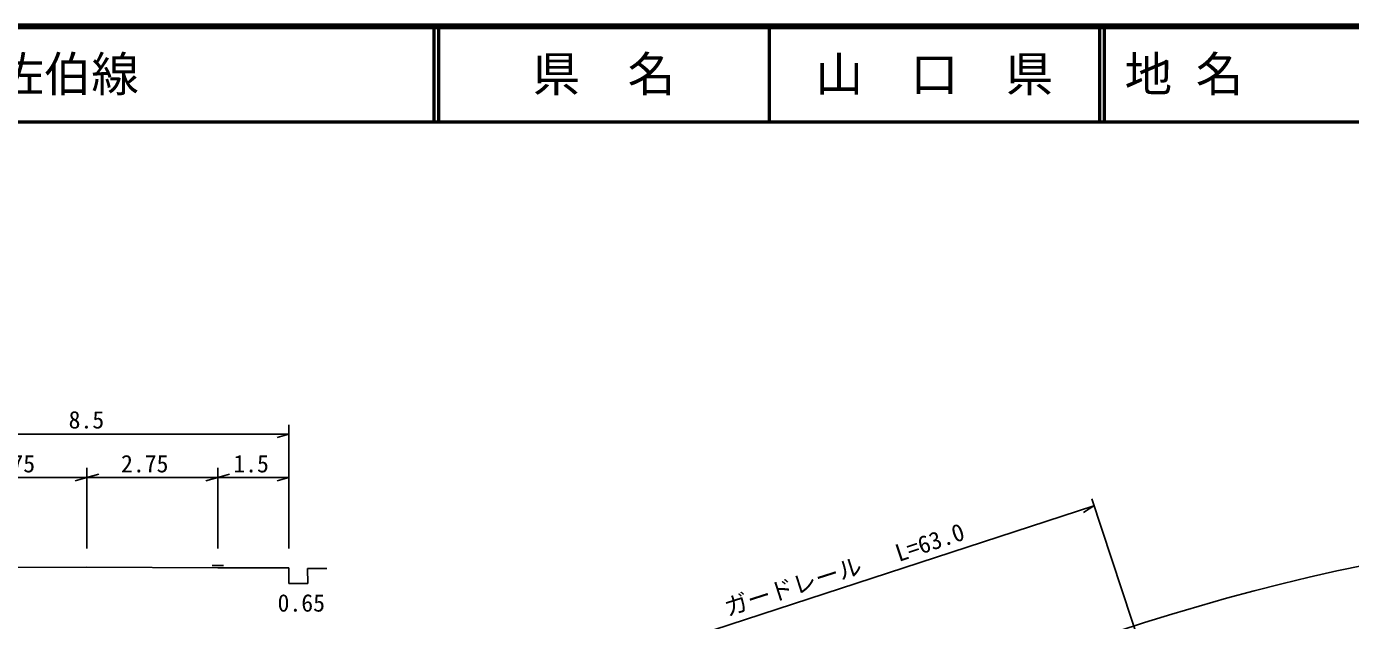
# Model space of a CAD drawing. Units: millimetres, scale not verified. Extents: x 40000 to 680000, y 20000 to 380000.
# Drawn here: x 254914 to 394141, y 317584 to 380000 of the extents above; entities that cross this region are included whole.
import ezdxf
from ezdxf.enums import TextEntityAlignment as Align

# ---------------------------------------------------------------- set-up
doc = ezdxf.new("R2010")
doc.units = ezdxf.units.MM
doc.header["$LTSCALE"] = 1000
for name, color, linetype, lineweight in [('M-BGD', 7, 'Continuous', 25), ('M-TTL', 2, 'Continuous', 140), ('M-TTL-LINE', 7, 'Continuous', 50)]:
    doc.layers.add(name, color=color, linetype=linetype, lineweight=lineweight)
doc.layers.add('M-TTL-TXT', color=7, linetype='Continuous')
doc.styles.add('ＭＳ ゴシック', font='')
doc.styles.get('ＭＳ ゴシック').set_extended_font_data('MS Gothic')

# ---------------------------------------------------------------- blocks, each defined once
blk = doc.blocks.new('BUHIN181')
at = {"color": 7, "linetype": 'Continuous', "lineweight": 25}
blk.add_line((0, 0), (501, 1200), dxfattribs=at)
blk = doc.blocks.new('BUHIN180')
at = {"color": 7, "linetype": 'Continuous', "lineweight": 25}
blk.add_line((0, 0), (-501, -1200), dxfattribs=at)

msp = doc.modelspace()

# ---------------------------------------------------------------- linework, layer by layer
at = {"layer": 'M-BGD'}
for p, q in [((240019, 337157), (282519, 337157)), ((282519, 338157), (282519, 333349)), ((261269, 333617), (261269, 325146)), ((275019, 333617), (275019, 325146)), ((282519, 333617), (282519, 325146)), ((282519, 333617), (282519, 325146)), ((247519, 332617), (261269, 332617)), ((261269, 332617), (275019, 332617)), ((275019, 332617), (282519, 332617)), ((366924, 330352), (379782, 291592)), ((310702, 311244), (367158, 329646)), ((367158, 329646), (366080, 328917)), ((247519, 323134), (261269, 323184)), ((261269, 323184), (275019, 323134)), ((274445, 323368), (275643, 323368)), ((275019, 323134), (282519, 323104)), ((282519, 323104), (282519, 321478)), ((284517, 321462), (284469, 323050)), ((284469, 323050), (286498, 323035)), ((282519, 321478), (284517, 321462))]:
    msp.add_line(p, q, dxfattribs=at)
msp.add_arc((441420, 100966), 227110, 60.4877, 108.43268, dxfattribs=at)
at = {"layer": 'M-TTL'}
msp.add_line((680000, 380000), (40000, 380000), dxfattribs=at)
at = {"layer": 'M-TTL-LINE'}
for p, q in [((297750, 380000), (297750, 370000)), ((298250, 380000), (298250, 370000)), ((333000, 380000), (333000, 370000)), ((367750, 380000), (367750, 370000)), ((368250, 380000), (368250, 370000)), ((40000, 370000), (680000, 370000))]:
    msp.add_line(p, q, dxfattribs=at)

# ---------------------------------------------------------------- block references
at = {"layer": 'M-BGD', "rotation": 128.71724}
for name, p in [('BUHIN181', (282519, 337157)), ('BUHIN181', (261269, 332617)), ('BUHIN180', (261269, 332617)), ('BUHIN181', (275019, 332617)), ('BUHIN180', (275019, 332617)), ('BUHIN181', (282519, 332617))]:
    msp.add_blockref(name, p, dxfattribs=at)

# ---------------------------------------------------------------- texts
at = {"layer": 'M-BGD', "style": 'ＭＳ ゴシック'}
for s, p in [('8.5', (259344, 337211)), ('2.75', (250834, 332597)), ('2.75', (264857, 332597)), ('1.5', (276662, 332597)), ('0.65', (281317, 317968))]:
    msp.add_text(s, height=1833, dxfattribs=at).set_placement(p, align=Align.BOTTOM_LEFT)
for s, rotation, p in [('L=63.0', 18.8, (346825, 323209)), ('ガードレール', 17.7, (328813, 317491))]:
    msp.add_text(s, height=1833, rotation=rotation, dxfattribs=at).set_placement(p, align=Align.BOTTOM_LEFT)
at = {"layer": 'M-TTL-TXT', "style": 'ＭＳ ゴシック'}
for s, p in [('主要地方道岩国佐伯線', (216734, 375000)), ('地 名', (370380, 375000))]:
    msp.add_text(s, height=3666, dxfattribs=at).set_placement(p, align=Align.MIDDLE_LEFT)
for s, p in [('県\u3000名', (315625, 375000)), ('山\u3000口\u3000県', (350375, 375000))]:
    msp.add_text(s, height=3666, dxfattribs=at).set_placement(p, align=Align.MIDDLE_CENTER)

doc.saveas('drawing.dxf')
